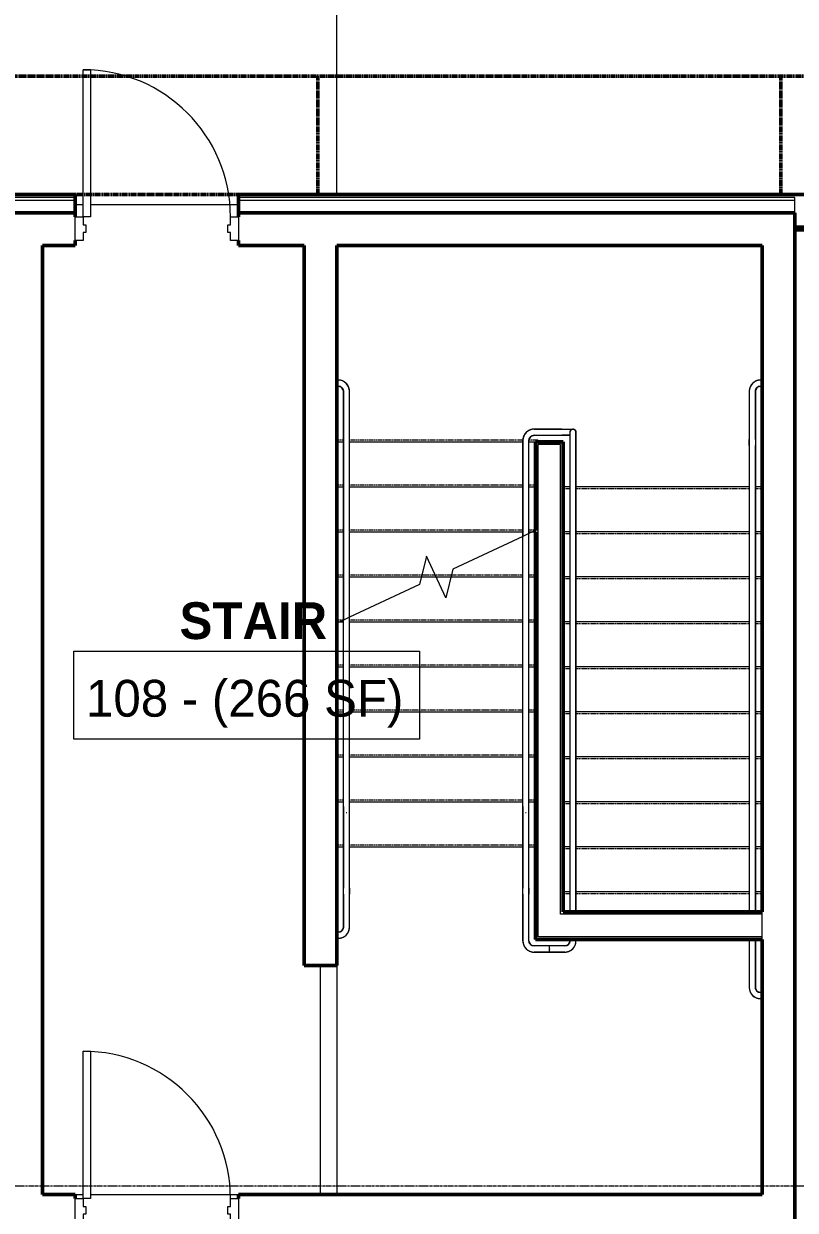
# Model space of a CAD drawing. Header units: inches. Extents: x -4235 to -464, y 9706 to 12463.
# Drawn here: x -2708.9 to -2520.2, y 11841.3 to 12131.4 of the extents above; entities that cross this region are included whole.
import ezdxf

# ---------------------------------------------------------------- set-up
doc = ezdxf.new("R2010")
doc.units = ezdxf.units.IN
doc.header["$MEASUREMENT"] = 0
for name, pattern in [('Dash 1_16_', [0.125, 0.0625, -0.0625]), ('Grid Line 1_2_', [0.875, 0.5, -0.125, 0.125, -0.125]), ('Overhead 1_16_', [0.101562, 0.0625, -0.039062])]:
    doc.linetypes.add(name, pattern=pattern)
for name, color, linetype, lineweight in [('0-1', 7, 'Continuous', 5), ('0-3', 250, 'Continuous', 9), ('A-AREA-IDEN', 2, 'Continuous', 9), ('A-DOOR-1', 250, 'Continuous', 9), ('A-DOOR-2', 130, 'Continuous', 20), ('A-DOOR-FRAM-1', 130, 'Continuous', 20), ('A-FLOR-2', 250, 'Continuous', 9), ('A-FLOR-4', 192, 'Continuous', 9), ('A-FLOR-HRAL-2', 250, 'Continuous', 9), ('A-WALL', 113, 'Continuous', 13), ('A-WALL-2', 7, 'Continuous', 50), ('A-WALL-3', 50, 'Continuous', 13), ('A-WALL-4', 250, 'Continuous', 9), ('A-WALL-5', 113, 'Continuous', 50), ('C-PROP-LINE-1', 91, 'Dash 1_16_', 50), ('I-WALL-1', 7, 'Continuous', 50), ('S-GRID-1', 1, 'Grid Line 1_2_', 9), ('S-STRS-3', 250, 'Continuous', 9), ('S-STRS-4', 250, 'Overhead 1_16_', 9), ('S-STRS-MBND-2', 250, 'Continuous', 9)]:
    doc.layers.add(name, color=color, linetype=linetype, lineweight=lineweight)
doc.styles.add('Century Gothic', font='ufonts.com_century-gothic.ttf', dxfattribs={"height": 9})
doc.styles.add('Century Gothic_B', font='GOTHICB.TTF', dxfattribs={"height": 9})

# ---------------------------------------------------------------- blocks, each defined once
blk = doc.blocks.new('CTR - 1st Phase - Common Walls_rvt-1-BACKGROUND - 1ST FLOOR')
at = {"layer": 'A-WALL-2'}
for p, q in [((-2520.32, 12081.69), (-2520.32, 11837.19)), ((-2515.95, 12081.69), (-2520.32, 12081.69))]:
    blk.add_line(p, q, dxfattribs=at)
blk = doc.blocks.new('HOLLOW METAL - STAIR DOOR 3-0 x 7-0-2453424-BACKGROUND - 1ST FLOOR')
at = {"layer": 'A-DOOR-1'}
blk.add_arc((18, -3.25), 36, 180, 270, dxfattribs=at)
at = {"layer": 'A-DOOR-2'}
for p, q in [((16.25, -3.25), (18, -3.25)), ((16.25, -39.25), (16.25, -3.25)), ((18, -3.25), (18, -39.25)), ((18, -39.25), (16.25, -39.25))]:
    blk.add_line(p, q, dxfattribs=at)
at = {"layer": 'A-DOOR-FRAM-1'}
for p, q in [((-20, 2.5), (-18, 2.5)), ((-20, -3.25), (-20, 2.5)), ((-18, 2.5), (-18, 0.5625)), ((-18, 0.5625), (-17.375, 0.5625)), ((-17.375, 0.5625), (-17.375, -1.3125)), ((17.375, 0.5625), (18, 0.5625)), ((17.375, -1.3125), (17.375, 0.5625)), ((18, 2.5), (20, 2.5)), ((18, 0.5625), (18, 2.5)), ((20, 2.5), (20, -3.25)), ((-18, -1.3125), (-18, -3.25)), ((-17.375, -1.3125), (-18, -1.3125)), ((18, -1.3125), (17.375, -1.3125)), ((18, -3.25), (18, -1.3125)), ((-18, -3.25), (-20, -3.25)), ((20, -3.25), (18, -3.25))]:
    blk.add_line(p, q, dxfattribs=at)
blk = doc.blocks.new('STOREFRONT DOOR B - ALUM_ STILE W_ GLASS INSET-2450804-BACKGROUND - 1ST FLOOR')
at = {"layer": 'A-DOOR-1'}
blk.add_arc((18, -3.25), 36, 180, 270, dxfattribs=at)
at = {"layer": 'A-DOOR-2'}
for p, q in [((16.25, -3.25), (18, -3.25)), ((16.25, -39.25), (16.25, -3.25)), ((18, -3.25), (18, -39.25)), ((18, -39.25), (16.25, -39.25))]:
    blk.add_line(p, q, dxfattribs=at)
at = {"layer": 'A-DOOR-FRAM-1'}
for p, q in [((-20, 2.5), (-18, 2.5)), ((-20, -3.25), (-20, 2.5)), ((-18, 2.5), (-18, 0.5625)), ((-18, 0.5625), (-17.375, 0.5625)), ((-17.375, 0.5625), (-17.375, -1.3125)), ((17.375, 0.5625), (18, 0.5625)), ((17.375, -1.3125), (17.375, 0.5625)), ((18, 2.5), (20, 2.5)), ((18, 0.5625), (18, 2.5)), ((20, 2.5), (20, -3.25)), ((-18, -1.3125), (-18, -3.25)), ((-17.375, -1.3125), (-18, -1.3125)), ((18, -1.3125), (17.375, -1.3125)), ((18, -3.25), (18, -1.3125)), ((-18, -3.25), (-20, -3.25)), ((20, -3.25), (18, -3.25))]:
    blk.add_line(p, q, dxfattribs=at)
blk = doc.blocks.new('Top Rail Type - Top Rail_Internal_-2421825-BACKGROUND - 1ST FLOOR')
at = {"layer": 'A-FLOR-HRAL-2'}
for p, q in [((-2630.7, 11940.03), (-2630.7, 11920.07)), ((-2629.2, 11920.07), (-2629.2, 11940.03)), ((-2630.03, 11938.61), (-2629.87, 11938.61)), ((-2630.7, 11918.62), (-2630.7, 11910.56)), ((-2629.2, 11910.56), (-2629.2, 11918.62)), ((-2631.95, 11909.31), (-2632.32, 11909.31)), ((-2632.32, 11907.81), (-2631.95, 11907.81))]:
    blk.add_line(p, q, dxfattribs=at)
at = {"layer": 'A-FLOR-HRAL-2', "flags": 128}
for points in [[(-2630.7, 11918.62), (-2630.7, 11918.73), (-2630.7, 11918.84), (-2630.7, 11918.95), (-2630.7, 11919.06), (-2630.7, 11919.17), (-2630.7, 11919.27), (-2630.7, 11919.38), (-2630.7, 11919.49), (-2630.7, 11919.59), (-2630.7, 11919.69), (-2630.7, 11919.79), (-2630.7, 11919.89), (-2630.7, 11919.99), (-2630.7, 11920.07)], [(-2629.2, 11920.07), (-2629.2, 11919.97), (-2629.2, 11919.88), (-2629.2, 11919.78), (-2629.2, 11919.68), (-2629.2, 11919.57), (-2629.2, 11919.47), (-2629.2, 11919.36), (-2629.2, 11919.26), (-2629.2, 11919.15), (-2629.2, 11919.04), (-2629.2, 11918.93), (-2629.2, 11918.82), (-2629.2, 11918.71), (-2629.2, 11918.62)], [(-2631.95, 11907.81), (-2631.84, 11907.82), (-2631.73, 11907.82), (-2631.62, 11907.83), (-2631.51, 11907.85), (-2631.4, 11907.87), (-2631.3, 11907.89), (-2631.19, 11907.92), (-2631.08, 11907.95), (-2630.98, 11907.99), (-2630.88, 11908.03), (-2630.78, 11908.08), (-2630.68, 11908.13), (-2630.58, 11908.18), (-2630.49, 11908.23), (-2630.4, 11908.29), (-2630.31, 11908.36), (-2630.22, 11908.43), (-2630.14, 11908.5), (-2630.05, 11908.57), (-2629.98, 11908.65), (-2629.9, 11908.73), (-2629.83, 11908.81), (-2629.76, 11908.9), (-2629.7, 11908.99), (-2629.63, 11909.08), (-2629.58, 11909.17), (-2629.52, 11909.27), (-2629.47, 11909.37), (-2629.43, 11909.47), (-2629.39, 11909.57), (-2629.35, 11909.67), (-2629.31, 11909.78), (-2629.28, 11909.88), (-2629.26, 11909.99), (-2629.24, 11910.1), (-2629.22, 11910.21), (-2629.21, 11910.32), (-2629.2, 11910.42), (-2629.2, 11910.53), (-2629.2, 11910.56)], [(-2630.7, 11910.56), (-2630.7, 11910.51), (-2630.7, 11910.46), (-2630.71, 11910.41), (-2630.71, 11910.37), (-2630.72, 11910.32), (-2630.73, 11910.27), (-2630.75, 11910.22), (-2630.76, 11910.17), (-2630.78, 11910.12), (-2630.8, 11910.08), (-2630.82, 11910.03), (-2630.84, 11909.99), (-2630.86, 11909.94), (-2630.89, 11909.9), (-2630.92, 11909.86), (-2630.95, 11909.82), (-2630.98, 11909.78), (-2631.01, 11909.74), (-2631.04, 11909.7), (-2631.08, 11909.67), (-2631.11, 11909.63), (-2631.15, 11909.6), (-2631.19, 11909.57), (-2631.23, 11909.54), (-2631.27, 11909.51), (-2631.32, 11909.49), (-2631.36, 11909.46), (-2631.4, 11909.44), (-2631.45, 11909.42), (-2631.5, 11909.4), (-2631.54, 11909.38), (-2631.59, 11909.37), (-2631.64, 11909.35), (-2631.69, 11909.34), (-2631.74, 11909.33), (-2631.79, 11909.33), (-2631.84, 11909.32), (-2631.89, 11909.32), (-2631.94, 11909.31), (-2631.95, 11909.31)]]:
    blk.add_lwpolyline(points, dxfattribs=at)
blk = doc.blocks.new('Top Rail Type - Top Rail_Internal_-V13-BACKGROUND - 1ST FLOOR')
at = {"layer": 'A-FLOR-HRAL-2'}
for p, q in [((-2629.2, 11986.31), (-2630.7, 11985.61)), ((-2630.7, 11919.67), (-2630.7, 11985.61)), ((-2629.2, 11919.67), (-2629.2, 11986.31)), ((-2630.7, 11918.62), (-2630.7, 11919.67)), ((-2630.7, 11910.56), (-2630.7, 11918.62)), ((-2629.2, 11918.62), (-2629.2, 11919.67)), ((-2629.2, 11910.56), (-2629.2, 11918.62)), ((-2632.32, 11909.31), (-2631.95, 11909.31)), ((-2632.32, 11907.81), (-2631.95, 11907.81))]:
    blk.add_line(p, q, dxfattribs=at)
for radius in [2.75, 1.25]:
    blk.add_arc((-2631.95, 11910.56), radius, 270, 360, dxfattribs=at)
blk = doc.blocks.new('Top Rail Type - Top Rail_Internal_-2421827-BACKGROUND - 1ST FLOOR')
at = {"layer": 'A-FLOR-HRAL-2'}
for p, q in [((-2586.82, 11940.03), (-2586.82, 11920.07)), ((-2585.32, 11920.07), (-2585.32, 11940.03)), ((-2586.15, 11938.61), (-2586, 11938.61)), ((-2586.82, 11918.62), (-2586.82, 11907.19)), ((-2585.32, 11907.19), (-2585.32, 11918.62)), ((-2580.32, 11905.94), (-2584.07, 11905.94)), ((-2584.07, 11904.44), (-2580.32, 11904.44)), ((-2580.32, 11905.28), (-2580.32, 11905.1))]:
    blk.add_line(p, q, dxfattribs=at)
at = {"layer": 'A-FLOR-HRAL-2', "flags": 128}
for points in [[(-2586.82, 11918.62), (-2586.82, 11918.73), (-2586.82, 11918.84), (-2586.82, 11918.95), (-2586.82, 11919.06), (-2586.82, 11919.17), (-2586.82, 11919.27), (-2586.82, 11919.38), (-2586.82, 11919.49), (-2586.82, 11919.59), (-2586.82, 11919.69), (-2586.82, 11919.79), (-2586.82, 11919.89), (-2586.82, 11919.99), (-2586.82, 11920.07)], [(-2585.32, 11920.07), (-2585.32, 11919.97), (-2585.32, 11919.88), (-2585.32, 11919.78), (-2585.32, 11919.68), (-2585.32, 11919.57), (-2585.32, 11919.47), (-2585.32, 11919.36), (-2585.32, 11919.26), (-2585.32, 11919.15), (-2585.32, 11919.04), (-2585.32, 11918.93), (-2585.32, 11918.82), (-2585.32, 11918.71), (-2585.32, 11918.62)], [(-2586.82, 11907.19), (-2586.82, 11907.08), (-2586.81, 11906.97), (-2586.8, 11906.86), (-2586.79, 11906.75), (-2586.77, 11906.64), (-2586.74, 11906.54), (-2586.72, 11906.43), (-2586.68, 11906.32), (-2586.65, 11906.22), (-2586.61, 11906.12), (-2586.56, 11906.02), (-2586.51, 11905.92), (-2586.46, 11905.82), (-2586.4, 11905.73), (-2586.34, 11905.64), (-2586.28, 11905.55), (-2586.21, 11905.46), (-2586.14, 11905.38), (-2586.07, 11905.29), (-2585.99, 11905.22), (-2585.91, 11905.14), (-2585.83, 11905.07), (-2585.74, 11905), (-2585.65, 11904.94), (-2585.56, 11904.88), (-2585.47, 11904.82), (-2585.37, 11904.76), (-2585.27, 11904.71), (-2585.17, 11904.67), (-2585.07, 11904.63), (-2584.97, 11904.59), (-2584.86, 11904.55), (-2584.76, 11904.53), (-2584.65, 11904.5), (-2584.54, 11904.48), (-2584.43, 11904.46), (-2584.32, 11904.45), (-2584.21, 11904.44), (-2584.1, 11904.44), (-2584.07, 11904.44)], [(-2584.07, 11905.94), (-2584.12, 11905.94), (-2584.17, 11905.94), (-2584.22, 11905.95), (-2584.27, 11905.96), (-2584.32, 11905.96), (-2584.37, 11905.98), (-2584.42, 11905.99), (-2584.47, 11906), (-2584.51, 11906.02), (-2584.56, 11906.04), (-2584.61, 11906.06), (-2584.65, 11906.08), (-2584.69, 11906.1), (-2584.74, 11906.13), (-2584.78, 11906.16), (-2584.82, 11906.19), (-2584.86, 11906.22), (-2584.9, 11906.25), (-2584.93, 11906.28), (-2584.97, 11906.32), (-2585, 11906.36), (-2585.04, 11906.39), (-2585.07, 11906.43), (-2585.1, 11906.47), (-2585.13, 11906.51), (-2585.15, 11906.56), (-2585.18, 11906.6), (-2585.2, 11906.64), (-2585.22, 11906.69), (-2585.24, 11906.74), (-2585.26, 11906.78), (-2585.27, 11906.83), (-2585.28, 11906.88), (-2585.3, 11906.93), (-2585.31, 11906.98), (-2585.31, 11907.03), (-2585.32, 11907.08), (-2585.32, 11907.13), (-2585.32, 11907.18), (-2585.32, 11907.19)]]:
    blk.add_lwpolyline(points, dxfattribs=at)
blk = doc.blocks.new('Top Rail Type - Top Rail_Internal_-V14-BACKGROUND - 1ST FLOOR')
at = {"layer": 'A-FLOR-HRAL-2'}
for p, q in [((-2585.32, 12006.77), (-2586.82, 12006.07)), ((-2586.82, 11919.67), (-2586.82, 12006.07)), ((-2585.32, 11919.67), (-2585.32, 12006.77)), ((-2586.82, 11918.62), (-2586.82, 11919.67)), ((-2586.82, 11907.19), (-2586.82, 11918.62)), ((-2585.32, 11918.62), (-2585.32, 11919.67)), ((-2585.32, 11907.19), (-2585.32, 11918.62)), ((-2580.32, 11905.94), (-2584.07, 11905.94)), ((-2580.32, 11904.44), (-2584.07, 11904.44)), ((-2580.32, 11905.19), (-2580.32, 11905.94)), ((-2580.32, 11904.44), (-2580.32, 11905.19))]:
    blk.add_line(p, q, dxfattribs=at)
for radius in [2.75, 1.25]:
    blk.add_arc((-2584.07, 11907.19), radius, 180, 270, dxfattribs=at)
blk = doc.blocks.new('Top Rail Type - Top Rail_Internal_-2365500-BACKGROUND - 1ST FLOOR')
at = {"layer": 'A-FLOR-HRAL-2'}
for p, q in [((-2631.95, 12044.31), (-2632.32, 12044.31)), ((-2632.32, 12042.81), (-2631.95, 12042.81)), ((-2630.7, 12041.56), (-2630.7, 12029.77)), ((-2629.2, 12029.77), (-2629.2, 12041.56)), ((-2630.7, 12029.1), (-2630.7, 11985.61)), ((-2629.2, 11986.31), (-2629.2, 12029.1))]:
    blk.add_line(p, q, dxfattribs=at)
at = {"layer": 'A-FLOR-HRAL-2', "flags": 128}
for points in [[(-2629.2, 12041.56), (-2629.2, 12041.67), (-2629.21, 12041.78), (-2629.22, 12041.89), (-2629.23, 12042), (-2629.25, 12042.11), (-2629.28, 12042.22), (-2629.31, 12042.32), (-2629.34, 12042.43), (-2629.38, 12042.53), (-2629.42, 12042.64), (-2629.46, 12042.74), (-2629.51, 12042.83), (-2629.56, 12042.93), (-2629.62, 12043.03), (-2629.68, 12043.12), (-2629.74, 12043.21), (-2629.81, 12043.29), (-2629.88, 12043.38), (-2629.96, 12043.46), (-2630.03, 12043.54), (-2630.11, 12043.61), (-2630.2, 12043.68), (-2630.28, 12043.75), (-2630.37, 12043.82), (-2630.46, 12043.88), (-2630.56, 12043.94), (-2630.65, 12043.99), (-2630.75, 12044.04), (-2630.85, 12044.09), (-2630.95, 12044.13), (-2631.06, 12044.17), (-2631.16, 12044.2), (-2631.27, 12044.23), (-2631.37, 12044.25), (-2631.48, 12044.27), (-2631.59, 12044.29), (-2631.7, 12044.3), (-2631.81, 12044.31), (-2631.92, 12044.31), (-2631.95, 12044.31)], [(-2631.95, 12042.81), (-2631.9, 12042.81), (-2631.85, 12042.81), (-2631.8, 12042.81), (-2631.75, 12042.8), (-2631.7, 12042.79), (-2631.65, 12042.78), (-2631.6, 12042.77), (-2631.56, 12042.75), (-2631.51, 12042.73), (-2631.46, 12042.72), (-2631.42, 12042.7), (-2631.37, 12042.67), (-2631.33, 12042.65), (-2631.28, 12042.62), (-2631.24, 12042.6), (-2631.2, 12042.57), (-2631.16, 12042.54), (-2631.12, 12042.5), (-2631.09, 12042.47), (-2631.05, 12042.44), (-2631.02, 12042.4), (-2630.99, 12042.36), (-2630.95, 12042.32), (-2630.92, 12042.28), (-2630.9, 12042.24), (-2630.87, 12042.2), (-2630.85, 12042.15), (-2630.82, 12042.11), (-2630.8, 12042.06), (-2630.78, 12042.02), (-2630.77, 12041.97), (-2630.75, 12041.92), (-2630.74, 12041.87), (-2630.73, 12041.83), (-2630.72, 12041.78), (-2630.71, 12041.73), (-2630.7, 12041.68), (-2630.7, 12041.63), (-2630.7, 12041.58), (-2630.7, 12041.56)], [(-2630.7, 12029.77), (-2630.7, 12029.72), (-2630.7, 12029.67), (-2630.7, 12029.62), (-2630.7, 12029.57), (-2630.7, 12029.52), (-2630.7, 12029.47), (-2630.7, 12029.42), (-2630.7, 12029.37), (-2630.7, 12029.33), (-2630.7, 12029.28), (-2630.7, 12029.23), (-2630.7, 12029.19), (-2630.7, 12029.14), (-2630.7, 12029.1), (-2630.7, 12029.1)], [(-2629.2, 12029.1), (-2629.2, 12029.14), (-2629.2, 12029.19), (-2629.2, 12029.23), (-2629.2, 12029.28), (-2629.2, 12029.32), (-2629.2, 12029.37), (-2629.2, 12029.42), (-2629.2, 12029.47), (-2629.2, 12029.52), (-2629.2, 12029.57), (-2629.2, 12029.61), (-2629.2, 12029.66), (-2629.2, 12029.71), (-2629.2, 12029.76), (-2629.2, 12029.77)]]:
    blk.add_lwpolyline(points, dxfattribs=at)
blk = doc.blocks.new('Top Rail Type - Top Rail_Internal_-V19-BACKGROUND - 1ST FLOOR')
at = {"layer": 'A-FLOR-HRAL-2'}
for p, q in [((-2631.95, 12044.31), (-2632.32, 12044.31)), ((-2631.95, 12042.81), (-2632.32, 12042.81)), ((-2630.7, 12029.77), (-2630.7, 12041.56)), ((-2629.2, 12029.77), (-2629.2, 12041.56)), ((-2630.7, 12028.7), (-2630.7, 12029.77)), ((-2629.2, 12028.7), (-2629.2, 12029.77)), ((-2630.7, 11985.61), (-2630.7, 12028.7)), ((-2629.2, 11986.31), (-2629.2, 12028.7))]:
    blk.add_line(p, q, dxfattribs=at)
for radius in [2.75, 1.25]:
    blk.add_arc((-2631.95, 12041.56), radius, 0, 90, dxfattribs=at)
blk = doc.blocks.new('Top Rail Type - Top Rail_Internal_-2385970-BACKGROUND - 1ST FLOOR')
at = {"layer": 'A-FLOR-HRAL-2'}
for p, q in [((-2577.32, 12032.31), (-2584.07, 12032.31)), ((-2586.82, 12029.56), (-2586.82, 12018.77)), ((-2585.32, 12018.77), (-2585.32, 12029.56)), ((-2584.07, 12030.81), (-2577.32, 12030.81)), ((-2575.32, 12030.98), (-2575.32, 11914.31)), ((-2573.82, 11914.31), (-2573.82, 12030.98)), ((-2586.82, 12018.1), (-2586.82, 12006.07)), ((-2585.32, 12006.77), (-2585.32, 12018.1)), ((-2575.32, 11907.56), (-2575.32, 11907.19)), ((-2573.82, 11907.19), (-2573.82, 11907.56)), ((-2576.57, 11905.94), (-2580.32, 11905.94)), ((-2580.32, 11905.1), (-2580.32, 11905.28)), ((-2580.32, 11904.44), (-2576.57, 11904.44))]:
    blk.add_line(p, q, dxfattribs=at)
at = {"layer": 'A-FLOR-HRAL-2', "flags": 128}
for points in [[(-2584.07, 12032.31), (-2584.18, 12032.31), (-2584.29, 12032.31), (-2584.4, 12032.29), (-2584.51, 12032.28), (-2584.62, 12032.26), (-2584.73, 12032.24), (-2584.83, 12032.21), (-2584.94, 12032.17), (-2585.04, 12032.14), (-2585.14, 12032.1), (-2585.25, 12032.05), (-2585.34, 12032), (-2585.44, 12031.95), (-2585.53, 12031.89), (-2585.63, 12031.83), (-2585.72, 12031.77), (-2585.8, 12031.7), (-2585.89, 12031.63), (-2585.97, 12031.56), (-2586.05, 12031.48), (-2586.12, 12031.4), (-2586.19, 12031.32), (-2586.26, 12031.23), (-2586.33, 12031.14), (-2586.39, 12031.05), (-2586.45, 12030.96), (-2586.5, 12030.86), (-2586.55, 12030.76), (-2586.59, 12030.66), (-2586.64, 12030.56), (-2586.67, 12030.46), (-2586.71, 12030.35), (-2586.74, 12030.25), (-2586.76, 12030.14), (-2586.78, 12030.03), (-2586.8, 12029.92), (-2586.81, 12029.81), (-2586.82, 12029.7), (-2586.82, 12029.59), (-2586.82, 12029.56)], [(-2577.32, 12032.31), (-2577.21, 12032.31), (-2577.1, 12032.31), (-2576.99, 12032.31), (-2576.89, 12032.31), (-2576.78, 12032.31), (-2576.67, 12032.31), (-2576.56, 12032.31), (-2576.46, 12032.31), (-2576.35, 12032.31), (-2576.25, 12032.31), (-2576.15, 12032.31), (-2576.05, 12032.31), (-2575.96, 12032.31), (-2575.86, 12032.31), (-2575.77, 12032.31), (-2575.68, 12032.31), (-2575.59, 12032.31), (-2575.51, 12032.31), (-2575.43, 12032.31), (-2575.35, 12032.31), (-2575.28, 12032.31), (-2575.2, 12032.31), (-2575.14, 12032.31), (-2575.07, 12032.31), (-2575.01, 12032.31), (-2574.95, 12032.31), (-2574.9, 12032.31), (-2574.85, 12032.31), (-2574.8, 12032.31), (-2574.76, 12032.31), (-2574.72, 12032.31), (-2574.69, 12032.31), (-2574.66, 12032.31), (-2574.63, 12032.31), (-2574.61, 12032.31), (-2574.6, 12032.31), (-2574.59, 12032.31), (-2574.58, 12032.31), (-2574.57, 12032.31)], [(-2574.54, 12032.31), (-2574.51, 12032.31), (-2574.48, 12032.31), (-2574.45, 12032.3), (-2574.42, 12032.3), (-2574.4, 12032.29), (-2574.37, 12032.29), (-2574.34, 12032.28), (-2574.31, 12032.27), (-2574.28, 12032.26), (-2574.25, 12032.24), (-2574.23, 12032.23), (-2574.2, 12032.22), (-2574.18, 12032.2), (-2574.15, 12032.18), (-2574.13, 12032.17), (-2574.1, 12032.15), (-2574.08, 12032.13), (-2574.06, 12032.11), (-2574.04, 12032.09), (-2574.02, 12032.06), (-2574, 12032.04), (-2573.98, 12032.02), (-2573.96, 12031.99), (-2573.94, 12031.97), (-2573.93, 12031.94), (-2573.91, 12031.92), (-2573.9, 12031.89), (-2573.89, 12031.86), (-2573.87, 12031.84), (-2573.86, 12031.81), (-2573.86, 12031.78), (-2573.85, 12031.75), (-2573.84, 12031.72), (-2573.83, 12031.69), (-2573.83, 12031.66), (-2573.83, 12031.63), (-2573.82, 12031.6), (-2573.82, 12031.57), (-2573.82, 12031.54), (-2573.83, 12031.51), (-2573.83, 12031.48), (-2573.83, 12031.45)], [(-2585.32, 12029.56), (-2585.32, 12029.61), (-2585.32, 12029.66), (-2585.31, 12029.71), (-2585.31, 12029.76), (-2585.3, 12029.81), (-2585.29, 12029.86), (-2585.28, 12029.91), (-2585.26, 12029.96), (-2585.24, 12030), (-2585.23, 12030.05), (-2585.2, 12030.1), (-2585.18, 12030.14), (-2585.16, 12030.19), (-2585.13, 12030.23), (-2585.11, 12030.27), (-2585.08, 12030.31), (-2585.05, 12030.35), (-2585.01, 12030.39), (-2584.98, 12030.43), (-2584.94, 12030.46), (-2584.91, 12030.5), (-2584.87, 12030.53), (-2584.83, 12030.56), (-2584.79, 12030.59), (-2584.75, 12030.62), (-2584.71, 12030.64), (-2584.66, 12030.67), (-2584.62, 12030.69), (-2584.57, 12030.71), (-2584.53, 12030.73), (-2584.48, 12030.75), (-2584.43, 12030.76), (-2584.38, 12030.78), (-2584.34, 12030.79), (-2584.29, 12030.8), (-2584.24, 12030.8), (-2584.19, 12030.81), (-2584.14, 12030.81), (-2584.09, 12030.81), (-2584.07, 12030.81)], [(-2575.33, 12030.81), (-2575.41, 12030.81), (-2575.49, 12030.81), (-2575.57, 12030.81), (-2575.66, 12030.81), (-2575.75, 12030.81), (-2575.84, 12030.81), (-2575.93, 12030.81), (-2576.03, 12030.81), (-2576.13, 12030.81), (-2576.23, 12030.81), (-2576.33, 12030.81), (-2576.43, 12030.81), (-2576.54, 12030.81), (-2576.64, 12030.81), (-2576.75, 12030.81), (-2576.86, 12030.81), (-2576.97, 12030.81), (-2577.07, 12030.81), (-2577.18, 12030.81), (-2577.29, 12030.81), (-2577.32, 12030.81)], [(-2575.32, 12031.56), (-2575.32, 12031.56), (-2575.32, 12031.56), (-2575.32, 12031.56), (-2575.32, 12031.55), (-2575.32, 12031.54), (-2575.32, 12031.53), (-2575.32, 12031.52), (-2575.32, 12031.5), (-2575.32, 12031.48), (-2575.32, 12031.47), (-2575.32, 12031.45), (-2575.32, 12031.42), (-2575.32, 12031.4), (-2575.32, 12031.37), (-2575.32, 12031.35), (-2575.32, 12031.32), (-2575.32, 12031.29), (-2575.32, 12031.25), (-2575.32, 12031.22), (-2575.32, 12031.19), (-2575.32, 12031.15), (-2575.32, 12031.11), (-2575.32, 12031.07), (-2575.32, 12031.03), (-2575.32, 12030.99), (-2575.32, 12030.98)], [(-2573.82, 12030.98), (-2573.82, 12031.02), (-2573.82, 12031.06), (-2573.82, 12031.1), (-2573.82, 12031.14), (-2573.82, 12031.18), (-2573.82, 12031.21), (-2573.82, 12031.25), (-2573.82, 12031.28), (-2573.82, 12031.31), (-2573.82, 12031.34), (-2573.82, 12031.37), (-2573.82, 12031.39), (-2573.82, 12031.42), (-2573.82, 12031.44), (-2573.82, 12031.46), (-2573.82, 12031.48), (-2573.82, 12031.5), (-2573.82, 12031.51), (-2573.82, 12031.53), (-2573.82, 12031.54), (-2573.82, 12031.55), (-2573.82, 12031.55), (-2573.82, 12031.56), (-2573.82, 12031.56), (-2573.82, 12031.56)], [(-2586.82, 12018.77), (-2586.82, 12018.72), (-2586.82, 12018.67), (-2586.82, 12018.62), (-2586.82, 12018.57), (-2586.82, 12018.52), (-2586.82, 12018.47), (-2586.82, 12018.42), (-2586.82, 12018.37), (-2586.82, 12018.33), (-2586.82, 12018.28), (-2586.82, 12018.23), (-2586.82, 12018.19), (-2586.82, 12018.14), (-2586.82, 12018.1), (-2586.82, 12018.1)], [(-2585.32, 12018.1), (-2585.32, 12018.14), (-2585.32, 12018.19), (-2585.32, 12018.23), (-2585.32, 12018.28), (-2585.32, 12018.32), (-2585.32, 12018.37), (-2585.32, 12018.42), (-2585.32, 12018.47), (-2585.32, 12018.52), (-2585.32, 12018.57), (-2585.32, 12018.61), (-2585.32, 12018.66), (-2585.32, 12018.71), (-2585.32, 12018.76), (-2585.32, 12018.77)], [(-2576.57, 11904.44), (-2576.46, 11904.44), (-2576.35, 11904.45), (-2576.24, 11904.46), (-2576.14, 11904.47), (-2576.03, 11904.49), (-2575.92, 11904.52), (-2575.81, 11904.55), (-2575.71, 11904.58), (-2575.6, 11904.62), (-2575.5, 11904.66), (-2575.4, 11904.7), (-2575.3, 11904.75), (-2575.21, 11904.8), (-2575.11, 11904.86), (-2575.02, 11904.92), (-2574.93, 11904.98), (-2574.84, 11905.05), (-2574.76, 11905.12), (-2574.68, 11905.2), (-2574.6, 11905.27), (-2574.53, 11905.35), (-2574.45, 11905.44), (-2574.39, 11905.52), (-2574.32, 11905.61), (-2574.26, 11905.7), (-2574.2, 11905.8), (-2574.15, 11905.89), (-2574.1, 11905.99), (-2574.05, 11906.09), (-2574.01, 11906.19), (-2573.97, 11906.3), (-2573.94, 11906.4), (-2573.91, 11906.51), (-2573.88, 11906.61), (-2573.86, 11906.72), (-2573.85, 11906.83), (-2573.84, 11906.94), (-2573.83, 11907.05), (-2573.82, 11907.16), (-2573.82, 11907.19)], [(-2575.32, 11907.19), (-2575.32, 11907.14), (-2575.33, 11907.09), (-2575.33, 11907.04), (-2575.34, 11906.99), (-2575.35, 11906.94), (-2575.36, 11906.89), (-2575.37, 11906.84), (-2575.39, 11906.8), (-2575.4, 11906.75), (-2575.42, 11906.7), (-2575.44, 11906.66), (-2575.46, 11906.61), (-2575.49, 11906.57), (-2575.51, 11906.53), (-2575.54, 11906.48), (-2575.57, 11906.44), (-2575.6, 11906.4), (-2575.63, 11906.37), (-2575.67, 11906.33), (-2575.7, 11906.29), (-2575.74, 11906.26), (-2575.78, 11906.23), (-2575.82, 11906.19), (-2575.86, 11906.17), (-2575.9, 11906.14), (-2575.94, 11906.11), (-2575.98, 11906.09), (-2576.03, 11906.06), (-2576.07, 11906.04), (-2576.12, 11906.02), (-2576.17, 11906.01), (-2576.22, 11905.99), (-2576.26, 11905.98), (-2576.31, 11905.97), (-2576.36, 11905.96), (-2576.41, 11905.95), (-2576.46, 11905.94), (-2576.51, 11905.94), (-2576.56, 11905.94), (-2576.57, 11905.94)]]:
    blk.add_lwpolyline(points, dxfattribs=at)
at = {"layer": 'A-FLOR-HRAL-2'}
for start, end in [(0, 180), (100.4044, 187.8749), (90, 98.5603), (83.3102, 90), (38.3841, 80.1747), (23.3099, 36.6713), (352.1256, 20.2427), (180, 186.1343), (353.8682, 0)]:
    blk.add_arc((-2574.57, 12031.56), 0.75, start, end, dxfattribs=at)
blk = doc.blocks.new('Top Rail Type - Top Rail_Internal_-V21-BACKGROUND - 1ST FLOOR')
at = {"layer": 'A-FLOR-HRAL-2'}
for p, q in [((-2584.07, 12032.31), (-2576.57, 12032.31)), ((-2576.57, 12032.31), (-2574.57, 12032.31)), ((-2586.82, 12018.77), (-2586.82, 12029.56)), ((-2585.32, 12018.77), (-2585.32, 12029.56)), ((-2584.07, 12030.81), (-2576.57, 12030.81)), ((-2576.57, 12030.81), (-2575.32, 12030.81)), ((-2575.32, 12030.81), (-2575.32, 12030.63)), ((-2575.32, 12030.63), (-2575.32, 11914.31)), ((-2573.82, 12031.56), (-2573.82, 12030.63)), ((-2573.82, 12030.63), (-2573.82, 11914.31)), ((-2586.82, 12017.7), (-2586.82, 12018.77)), ((-2586.82, 12006.07), (-2586.82, 12017.7)), ((-2585.32, 12017.7), (-2585.32, 12018.77)), ((-2585.32, 12006.77), (-2585.32, 12017.7)), ((-2575.32, 11907.56), (-2575.32, 11907.19)), ((-2573.82, 11907.56), (-2573.82, 11907.19)), ((-2580.32, 11904.44), (-2580.32, 11905.94)), ((-2576.57, 11905.94), (-2580.32, 11905.94)), ((-2576.57, 11904.44), (-2580.32, 11904.44))]:
    blk.add_line(p, q, dxfattribs=at)
for centre, radius, start, end in [((-2584.07, 12029.56), 2.75, 90, 180), ((-2584.07, 12029.56), 1.25, 90, 180), ((-2576.57, 11907.19), 1.25, 270, 0), ((-2576.57, 11907.19), 2.75, 270, 0)]:
    blk.add_arc(centre, radius, start, end, dxfattribs=at)
blk = doc.blocks.new('Top Rail Type - Top Rail_Internal_-2386287-BACKGROUND - 1ST FLOOR')
at = {"layer": 'A-FLOR-HRAL-2'}
for p, q in [((-2528.32, 12044.31), (-2528.7, 12044.31)), ((-2531.45, 12041.56), (-2531.45, 12029.77)), ((-2529.95, 12029.77), (-2529.95, 12041.56)), ((-2528.7, 12042.81), (-2528.32, 12042.81)), ((-2531.45, 12028.3), (-2531.45, 11914.31)), ((-2529.95, 11914.31), (-2529.95, 12028.3)), ((-2531.45, 11907.56), (-2531.45, 11895.81)), ((-2529.95, 11895.81), (-2529.95, 11907.56)), ((-2528.32, 11894.56), (-2528.7, 11894.56)), ((-2528.7, 11893.06), (-2528.32, 11893.06))]:
    blk.add_line(p, q, dxfattribs=at)
at = {"layer": 'A-FLOR-HRAL-2', "flags": 128}
for points in [[(-2528.7, 12044.31), (-2528.81, 12044.31), (-2528.92, 12044.31), (-2529.03, 12044.29), (-2529.14, 12044.28), (-2529.25, 12044.26), (-2529.35, 12044.24), (-2529.46, 12044.21), (-2529.56, 12044.17), (-2529.67, 12044.14), (-2529.77, 12044.1), (-2529.87, 12044.05), (-2529.97, 12044), (-2530.07, 12043.95), (-2530.16, 12043.89), (-2530.25, 12043.83), (-2530.34, 12043.77), (-2530.43, 12043.7), (-2530.51, 12043.63), (-2530.59, 12043.56), (-2530.67, 12043.48), (-2530.75, 12043.4), (-2530.82, 12043.32), (-2530.89, 12043.23), (-2530.95, 12043.14), (-2531.01, 12043.05), (-2531.07, 12042.96), (-2531.12, 12042.86), (-2531.17, 12042.76), (-2531.22, 12042.66), (-2531.26, 12042.56), (-2531.3, 12042.46), (-2531.33, 12042.35), (-2531.36, 12042.25), (-2531.39, 12042.14), (-2531.41, 12042.03), (-2531.43, 12041.92), (-2531.44, 12041.81), (-2531.45, 12041.7), (-2531.45, 12041.59), (-2531.45, 12041.56)], [(-2529.95, 12041.56), (-2529.95, 12041.61), (-2529.94, 12041.66), (-2529.94, 12041.71), (-2529.93, 12041.76), (-2529.92, 12041.81), (-2529.91, 12041.86), (-2529.9, 12041.91), (-2529.89, 12041.96), (-2529.87, 12042), (-2529.85, 12042.05), (-2529.83, 12042.1), (-2529.81, 12042.14), (-2529.78, 12042.19), (-2529.76, 12042.23), (-2529.73, 12042.27), (-2529.7, 12042.31), (-2529.67, 12042.35), (-2529.64, 12042.39), (-2529.6, 12042.43), (-2529.57, 12042.46), (-2529.53, 12042.5), (-2529.5, 12042.53), (-2529.46, 12042.56), (-2529.42, 12042.59), (-2529.37, 12042.62), (-2529.33, 12042.64), (-2529.29, 12042.67), (-2529.24, 12042.69), (-2529.2, 12042.71), (-2529.15, 12042.73), (-2529.1, 12042.75), (-2529.06, 12042.76), (-2529.01, 12042.78), (-2528.96, 12042.79), (-2528.91, 12042.8), (-2528.86, 12042.8), (-2528.81, 12042.81), (-2528.76, 12042.81), (-2528.71, 12042.81), (-2528.7, 12042.81)], [(-2531.45, 12028.3), (-2531.45, 12028.4), (-2531.45, 12028.49), (-2531.45, 12028.59), (-2531.45, 12028.69), (-2531.45, 12028.79), (-2531.45, 12028.9), (-2531.45, 12029), (-2531.45, 12029.11), (-2531.45, 12029.22), (-2531.45, 12029.33), (-2531.45, 12029.43), (-2531.45, 12029.54), (-2531.45, 12029.65), (-2531.45, 12029.76), (-2531.45, 12029.77)], [(-2529.95, 12029.77), (-2529.95, 12029.66), (-2529.95, 12029.55), (-2529.95, 12029.44), (-2529.95, 12029.33), (-2529.95, 12029.22), (-2529.95, 12029.11), (-2529.95, 12029.01), (-2529.95, 12028.9), (-2529.95, 12028.8), (-2529.95, 12028.69), (-2529.95, 12028.59), (-2529.95, 12028.5), (-2529.95, 12028.4), (-2529.95, 12028.3), (-2529.95, 12028.3)], [(-2531.45, 11895.81), (-2531.45, 11895.7), (-2531.44, 11895.59), (-2531.43, 11895.49), (-2531.41, 11895.38), (-2531.39, 11895.27), (-2531.37, 11895.16), (-2531.34, 11895.05), (-2531.31, 11894.95), (-2531.27, 11894.85), (-2531.23, 11894.74), (-2531.19, 11894.64), (-2531.14, 11894.54), (-2531.09, 11894.45), (-2531.03, 11894.35), (-2530.97, 11894.26), (-2530.9, 11894.17), (-2530.84, 11894.09), (-2530.77, 11894), (-2530.69, 11893.92), (-2530.61, 11893.84), (-2530.53, 11893.77), (-2530.45, 11893.69), (-2530.36, 11893.63), (-2530.28, 11893.56), (-2530.18, 11893.5), (-2530.09, 11893.44), (-2529.99, 11893.39), (-2529.9, 11893.34), (-2529.8, 11893.29), (-2529.7, 11893.25), (-2529.59, 11893.21), (-2529.49, 11893.18), (-2529.38, 11893.15), (-2529.27, 11893.13), (-2529.17, 11893.1), (-2529.06, 11893.09), (-2528.95, 11893.08), (-2528.84, 11893.07), (-2528.73, 11893.06), (-2528.7, 11893.06)], [(-2528.7, 11894.56), (-2528.75, 11894.57), (-2528.8, 11894.57), (-2528.85, 11894.57), (-2528.9, 11894.58), (-2528.95, 11894.59), (-2529, 11894.6), (-2529.04, 11894.61), (-2529.09, 11894.63), (-2529.14, 11894.64), (-2529.19, 11894.66), (-2529.23, 11894.68), (-2529.28, 11894.71), (-2529.32, 11894.73), (-2529.36, 11894.76), (-2529.4, 11894.78), (-2529.45, 11894.81), (-2529.48, 11894.84), (-2529.52, 11894.87), (-2529.56, 11894.91), (-2529.6, 11894.94), (-2529.63, 11894.98), (-2529.66, 11895.02), (-2529.69, 11895.06), (-2529.72, 11895.1), (-2529.75, 11895.14), (-2529.78, 11895.18), (-2529.8, 11895.23), (-2529.82, 11895.27), (-2529.84, 11895.32), (-2529.86, 11895.36), (-2529.88, 11895.41), (-2529.9, 11895.46), (-2529.91, 11895.5), (-2529.92, 11895.55), (-2529.93, 11895.6), (-2529.94, 11895.65), (-2529.94, 11895.7), (-2529.95, 11895.75), (-2529.95, 11895.8), (-2529.95, 11895.81)]]:
    blk.add_lwpolyline(points, dxfattribs=at)
blk = doc.blocks.new('Top Rail Type - Top Rail_Internal_-V22-BACKGROUND - 1ST FLOOR')
at = {"layer": 'A-FLOR-HRAL-2'}
for p, q in [((-2528.32, 12044.31), (-2528.7, 12044.31)), ((-2531.45, 12041.56), (-2531.45, 12029.77)), ((-2529.95, 12041.56), (-2529.95, 12029.77)), ((-2528.32, 12042.81), (-2528.7, 12042.81)), ((-2531.45, 12029.77), (-2531.45, 12028.7)), ((-2529.95, 12029.77), (-2529.95, 12028.7)), ((-2531.45, 12028.7), (-2531.45, 11914.31)), ((-2529.95, 12028.7), (-2529.95, 11914.31)), ((-2531.45, 11907.56), (-2531.45, 11895.81)), ((-2529.95, 11907.56), (-2529.95, 11895.81)), ((-2528.7, 11894.56), (-2528.32, 11894.56)), ((-2528.7, 11893.06), (-2528.32, 11893.06))]:
    blk.add_line(p, q, dxfattribs=at)
for centre, radius, start, end in [((-2528.7, 12041.56), 2.75, 90, 180), ((-2528.7, 12041.56), 1.25, 90, 180), ((-2528.7, 11895.81), 2.75, 180, 270), ((-2528.7, 11895.81), 1.25, 180, 270)]:
    blk.add_arc(centre, radius, start, end, dxfattribs=at)
blk = doc.blocks.new('CTR - 1st Phase -Stairs _ Elevators_rvt-1-BACKGROUND - 1ST FLOOR')
at = {"layer": 'A-FLOR-2'}
blk.add_line((-2632.32, 11901.19), (-2632.32, 11845.19), dxfattribs=at)
at = {"layer": 'A-WALL-2'}
for p, q in [((-2704.32, 12085.19), (-2712.32, 12085.19)), ((-2696.32, 12085.19), (-2704.32, 12085.19)), ((-2696.32, 12084.19), (-2696.32, 12085.19)), ((-2632.32, 12085.19), (-2656.32, 12085.19)), ((-2656.32, 12085.19), (-2656.32, 12084.19)), ((-2520.32, 12085.19), (-2632.32, 12085.19)), ((-2520.32, 12077.19), (-2520.32, 12085.19)), ((-2696.32, 12077.19), (-2696.32, 12078.44)), ((-2656.32, 12078.44), (-2656.32, 12077.19)), ((-2704.32, 11845.19), (-2704.32, 12077.19)), ((-2704.32, 12077.19), (-2696.32, 12077.19)), ((-2656.32, 12077.19), (-2640.32, 12077.19)), ((-2640.32, 12077.19), (-2640.32, 11901.19)), ((-2632.32, 12077.19), (-2528.32, 12077.19)), ((-2632.32, 11901.19), (-2632.32, 12077.19)), ((-2528.32, 12077.19), (-2528.32, 11914.31)), ((-2520.32, 11845.19), (-2520.32, 12077.19)), ((-2528.32, 11907.56), (-2528.32, 11845.19)), ((-2640.32, 11901.19), (-2632.32, 11901.19)), ((-2696.32, 11845.19), (-2704.32, 11845.19)), ((-2696.32, 11844.19), (-2696.32, 11845.19)), ((-2640.32, 11845.19), (-2656.32, 11845.19)), ((-2656.32, 11845.19), (-2656.32, 11844.19)), ((-2528.32, 11845.19), (-2640.32, 11845.19)), ((-2520.32, 11837.19), (-2520.32, 11845.19))]:
    blk.add_line(p, q, dxfattribs=at)
at = {"layer": 'A-WALL-3'}
for p, q in [((-2583.07, 11908.19), (-2583.07, 12028.56)), ((-2577.57, 12028.56), (-2583.07, 12028.56)), ((-2577.57, 11913.69), (-2577.57, 12028.56)), ((-2576.95, 11913.69), (-2577.57, 11913.69)), ((-2528.32, 11913.69), (-2576.95, 11913.69)), ((-2528.32, 11913.69), (-2528.32, 11914.31)), ((-2528.32, 11908.19), (-2528.32, 11913.69)), ((-2577.57, 11908.19), (-2583.07, 11908.19)), ((-2576.95, 11908.19), (-2577.57, 11908.19)), ((-2528.32, 11908.19), (-2576.95, 11908.19)), ((-2528.32, 11907.56), (-2528.32, 11908.19))]:
    blk.add_line(p, q, dxfattribs=at)
at = {"layer": 'A-WALL-4'}
for p, q in [((-2696.32, 11845.19), (-2694.32, 11845.19)), ((-2692.57, 11845.19), (-2656.32, 11845.19))]:
    blk.add_line(p, q, dxfattribs=at)
at = {"layer": 'I-WALL-1'}
for p, q in [((-2583.7, 12029.19), (-2583.7, 12007.53)), ((-2583.07, 12029.19), (-2583.7, 12029.19)), ((-2577.57, 12029.19), (-2583.07, 12029.19)), ((-2576.95, 12029.19), (-2577.57, 12029.19)), ((-2576.95, 11914.31), (-2576.95, 12029.19)), ((-2583.7, 12007.19), (-2583.7, 11907.56)), ((-2528.32, 11914.31), (-2576.95, 11914.31)), ((-2583.7, 11907.56), (-2583.07, 11907.56)), ((-2583.07, 11907.56), (-2576.95, 11907.56)), ((-2576.95, 11907.56), (-2528.32, 11907.56))]:
    blk.add_line(p, q, dxfattribs=at)
at = {"layer": 'S-STRS-3'}
for p, q in [((-2632.32, 12029.19), (-2630.69, 12029.19)), ((-2629.2, 12029.19), (-2586.82, 12029.19)), ((-2585.32, 12029.19), (-2583.7, 12029.19)), ((-2632.32, 12018.19), (-2630.7, 12018.19)), ((-2629.2, 12018.19), (-2586.82, 12018.19)), ((-2585.33, 12018.19), (-2583.7, 12018.19)), ((-2575.32, 12018.19), (-2576.95, 12018.19)), ((-2531.45, 12018.19), (-2573.82, 12018.19)), ((-2528.32, 12018.19), (-2529.95, 12018.19)), ((-2632.32, 12007.19), (-2630.7, 12007.19)), ((-2629.2, 12007.19), (-2586.82, 12007.19)), ((-2585.32, 12007.19), (-2584.42, 12007.19)), ((-2584.42, 12007.19), (-2583.7, 12007.19)), ((-2583.7, 12007.19), (-2583.7, 12007.53)), ((-2575.32, 12007.19), (-2576.95, 12007.19)), ((-2531.45, 12007.19), (-2573.82, 12007.19)), ((-2528.32, 12007.19), (-2529.95, 12007.19)), ((-2632.32, 11996.19), (-2630.7, 11996.19)), ((-2629.2, 11996.19), (-2611.63, 11996.19)), ((-2611.63, 11996.19), (-2608.01, 11996.19)), ((-2608.01, 11996.19), (-2604.4, 11996.19)), ((-2604.4, 11996.19), (-2586.82, 11996.19)), ((-2585.32, 11996.19), (-2583.7, 11996.19)), ((-2575.32, 11996.19), (-2576.95, 11996.19)), ((-2531.45, 11996.19), (-2573.82, 11996.19)), ((-2528.32, 11996.19), (-2529.95, 11996.19)), ((-2632.32, 11985.19), (-2631.6, 11985.19)), ((-2631.6, 11985.19), (-2630.7, 11985.19)), ((-2629.2, 11985.19), (-2586.82, 11985.19)), ((-2585.32, 11985.19), (-2583.7, 11985.19)), ((-2575.32, 11985.19), (-2576.95, 11985.19)), ((-2531.45, 11985.19), (-2573.82, 11985.19)), ((-2528.32, 11985.19), (-2529.95, 11985.19)), ((-2632.32, 11974.19), (-2630.7, 11974.19)), ((-2629.2, 11974.19), (-2586.82, 11974.19)), ((-2585.32, 11974.19), (-2583.7, 11974.19)), ((-2575.32, 11974.19), (-2576.95, 11974.19)), ((-2531.45, 11974.19), (-2573.82, 11974.19)), ((-2528.32, 11974.19), (-2529.95, 11974.19)), ((-2632.32, 11963.19), (-2630.7, 11963.19)), ((-2629.2, 11963.19), (-2586.82, 11963.19)), ((-2585.32, 11963.19), (-2583.7, 11963.19)), ((-2575.32, 11963.19), (-2576.95, 11963.19)), ((-2531.45, 11963.19), (-2573.82, 11963.19)), ((-2528.32, 11963.19), (-2529.95, 11963.19)), ((-2632.32, 11952.19), (-2630.7, 11952.19)), ((-2629.2, 11952.19), (-2586.82, 11952.19)), ((-2585.32, 11952.19), (-2583.7, 11952.19)), ((-2575.32, 11952.19), (-2576.95, 11952.19)), ((-2531.45, 11952.19), (-2573.82, 11952.19)), ((-2528.32, 11952.19), (-2529.95, 11952.19)), ((-2632.32, 11941.19), (-2630.7, 11941.19)), ((-2629.2, 11941.19), (-2586.82, 11941.19)), ((-2585.32, 11941.19), (-2583.7, 11941.19)), ((-2575.32, 11941.19), (-2576.95, 11941.19)), ((-2531.45, 11941.19), (-2573.82, 11941.19)), ((-2528.32, 11941.19), (-2529.95, 11941.19)), ((-2632.32, 11930.19), (-2630.7, 11930.19)), ((-2629.2, 11930.19), (-2586.82, 11930.19)), ((-2585.32, 11930.19), (-2583.7, 11930.19)), ((-2575.32, 11930.19), (-2576.95, 11930.19)), ((-2531.45, 11930.19), (-2573.82, 11930.19)), ((-2528.32, 11930.19), (-2529.95, 11930.19)), ((-2575.32, 11919.19), (-2576.95, 11919.19)), ((-2531.45, 11919.19), (-2573.82, 11919.19)), ((-2528.32, 11919.19), (-2529.95, 11919.19))]:
    blk.add_line(p, q, dxfattribs=at)
at = {"layer": 'S-STRS-4'}
for p, q in [((-2632.32, 12029.69), (-2630.7, 12029.69)), ((-2629.2, 12029.69), (-2586.8, 12029.69)), ((-2585.29, 12029.69), (-2583.07, 12029.69)), ((-2632.32, 12018.69), (-2630.7, 12018.69)), ((-2629.2, 12018.69), (-2586.82, 12018.69)), ((-2585.33, 12018.69), (-2583.7, 12018.69)), ((-2575.32, 12017.69), (-2576.95, 12017.69)), ((-2531.45, 12017.69), (-2573.82, 12017.69)), ((-2528.32, 12017.69), (-2529.95, 12017.69)), ((-2632.32, 12007.69), (-2630.7, 12007.69)), ((-2629.2, 12007.69), (-2586.82, 12007.69)), ((-2585.32, 12007.69), (-2583.7, 12007.69)), ((-2575.32, 12006.69), (-2576.95, 12006.69)), ((-2531.45, 12006.69), (-2573.82, 12006.69)), ((-2528.32, 12006.69), (-2529.95, 12006.69)), ((-2632.32, 11996.69), (-2630.7, 11996.69)), ((-2629.2, 11996.69), (-2611.51, 11996.69)), ((-2611.51, 11996.69), (-2608.24, 11996.69)), ((-2608.24, 11996.69), (-2604.27, 11996.69)), ((-2604.27, 11996.69), (-2586.82, 11996.69)), ((-2585.32, 11996.69), (-2583.7, 11996.69)), ((-2575.32, 11995.69), (-2576.95, 11995.69)), ((-2531.45, 11995.69), (-2573.82, 11995.69)), ((-2528.32, 11995.69), (-2529.95, 11995.69)), ((-2632.32, 11985.69), (-2630.7, 11985.69)), ((-2629.2, 11985.69), (-2586.82, 11985.69)), ((-2585.32, 11985.69), (-2583.7, 11985.69)), ((-2575.32, 11984.69), (-2576.95, 11984.69)), ((-2531.45, 11984.69), (-2573.82, 11984.69)), ((-2528.32, 11984.69), (-2529.95, 11984.69)), ((-2632.32, 11974.69), (-2630.7, 11974.69)), ((-2629.2, 11974.69), (-2586.82, 11974.69)), ((-2585.32, 11974.69), (-2583.7, 11974.69)), ((-2575.32, 11973.69), (-2576.95, 11973.69)), ((-2531.45, 11973.69), (-2573.82, 11973.69)), ((-2528.32, 11973.69), (-2529.95, 11973.69)), ((-2632.32, 11963.69), (-2630.7, 11963.69)), ((-2629.2, 11963.69), (-2586.82, 11963.69)), ((-2585.32, 11963.69), (-2583.7, 11963.69)), ((-2575.32, 11962.69), (-2576.95, 11962.69)), ((-2531.45, 11962.69), (-2573.82, 11962.69)), ((-2528.32, 11962.69), (-2529.95, 11962.69)), ((-2632.32, 11952.69), (-2630.7, 11952.69)), ((-2629.2, 11952.69), (-2586.82, 11952.69)), ((-2585.32, 11952.69), (-2583.7, 11952.69)), ((-2575.32, 11951.69), (-2576.95, 11951.69)), ((-2531.45, 11951.69), (-2573.82, 11951.69)), ((-2528.32, 11951.69), (-2529.95, 11951.69)), ((-2632.32, 11941.69), (-2630.7, 11941.69)), ((-2629.2, 11941.69), (-2586.82, 11941.69)), ((-2585.32, 11941.69), (-2583.7, 11941.69)), ((-2575.32, 11940.69), (-2576.95, 11940.69)), ((-2531.45, 11940.69), (-2573.82, 11940.69)), ((-2528.32, 11940.69), (-2529.95, 11940.69)), ((-2632.32, 11930.69), (-2630.7, 11930.69)), ((-2629.2, 11930.69), (-2586.82, 11930.69)), ((-2585.32, 11930.69), (-2583.7, 11930.69)), ((-2575.32, 11929.69), (-2576.95, 11929.69)), ((-2531.45, 11929.69), (-2573.82, 11929.69)), ((-2528.32, 11929.69), (-2529.95, 11929.69)), ((-2575.32, 11918.69), (-2576.95, 11918.69)), ((-2531.45, 11918.69), (-2573.82, 11918.69)), ((-2528.32, 11918.69), (-2529.95, 11918.69))]:
    blk.add_line(p, q, dxfattribs=at)
at = {"layer": 'S-STRS-MBND-2'}
for p, q in [((-2586.82, 12006.07), (-2603.93, 11998.09)), ((-2583.7, 12007.53), (-2585.32, 12006.77)), ((-2610.39, 12001.29), (-2612.09, 11994.29)), ((-2605.63, 11991.09), (-2610.39, 12001.29)), ((-2603.93, 11998.09), (-2605.63, 11991.09)), ((-2612.09, 11994.29), (-2629.2, 11986.31)), ((-2630.7, 11985.61), (-2632.32, 11984.85))]:
    blk.add_line(p, q, dxfattribs=at)
at = {"layer": '0-3', "rotation": 180}
for name, p in [('STOREFRONT DOOR B - ALUM_ STILE W_ GLASS INSET-2450804-BACKGROUND - 1ST FLOOR', (-2676.32, 12080.94)), ('HOLLOW METAL - STAIR DOOR 3-0 x 7-0-2453424-BACKGROUND - 1ST FLOOR', (-2676.32, 11840.94))]:
    blk.add_blockref(name, p, dxfattribs=at)
at = {"layer": '0-3'}
for name in ['Top Rail Type - Top Rail_Internal_-2365500-BACKGROUND - 1ST FLOOR', 'Top Rail Type - Top Rail_Internal_-V19-BACKGROUND - 1ST FLOOR', 'Top Rail Type - Top Rail_Internal_-2386287-BACKGROUND - 1ST FLOOR', 'Top Rail Type - Top Rail_Internal_-V22-BACKGROUND - 1ST FLOOR', 'Top Rail Type - Top Rail_Internal_-2385970-BACKGROUND - 1ST FLOOR', 'Top Rail Type - Top Rail_Internal_-V21-BACKGROUND - 1ST FLOOR', 'Top Rail Type - Top Rail_Internal_-V14-BACKGROUND - 1ST FLOOR', 'Top Rail Type - Top Rail_Internal_-V13-BACKGROUND - 1ST FLOOR', 'Top Rail Type - Top Rail_Internal_-2421825-BACKGROUND - 1ST FLOOR', 'Top Rail Type - Top Rail_Internal_-2421827-BACKGROUND - 1ST FLOOR']:
    blk.add_blockref(name, (0, 0), dxfattribs=at)
blk = doc.blocks.new('Family - ___-2835860-BACKGROUND - 1ST FLOOR')
at = {"layer": 'C-PROP-LINE-1'}
for p, q in [((-2636.92, 12118.59), (-3860.72, 12118.59)), ((-2636.92, 12118.59), (-2636.92, 12089.69)), ((-2523.72, 12089.69), (-2523.72, 12118.59)), ((-2067.92, 12118.59), (-2523.72, 12118.59)), ((-2636.92, 12089.69), (-2523.72, 12089.69))]:
    blk.add_line(p, q, dxfattribs=at)
blk = doc.blocks.new('Family - ___-2835903-BACKGROUND - 1ST FLOOR')
at = {"layer": 'C-PROP-LINE-1'}
blk.add_line((-2096.82, 12089.69), (-3831.82, 12089.69), dxfattribs=at)
blk = doc.blocks.new('Family - ___-2835932-BACKGROUND - 1ST FLOOR')
at = {"layer": 'C-PROP-LINE-1'}
blk.add_line((-2067.92, 12118.59), (-3860.72, 12118.59), dxfattribs=at)

msp = doc.modelspace()

# ---------------------------------------------------------------- linework, layer by layer
at = {"layer": 'A-AREA-IDEN', "flags": 128}
msp.add_lwpolyline([(-2696.63, 11978.01), (-2612.13, 11978.01), (-2612.13, 11956.52), (-2696.63, 11956.52)], close=True, dxfattribs=at)
at = {"layer": 'A-FLOR-4'}
for p, q in [((-2632.32, 12089.69), (-2632.32, 12159.19)), ((-2694.32, 12087.19), (-2696.32, 12087.19)), ((-2656.32, 12087.19), (-2692.57, 12087.19)), ((-2636.32, 11845.19), (-2636.32, 11901.19))]:
    msp.add_line(p, q, dxfattribs=at)
at = {"layer": 'A-WALL'}
for p, q in [((-2696.32, 12088.94), (-2712.32, 12088.94)), ((-2696.32, 12088.19), (-2712.32, 12088.19)), ((-2520.32, 12088.94), (-2656.32, 12088.94)), ((-2520.32, 12088.19), (-2656.32, 12088.19)), ((-2520.32, 12088.94), (-2520.32, 12088.94)), ((-2520.32, 12085.19), (-2520.32, 12088.94)), ((-2520.32, 12081.69), (-2484.76, 12081.69))]:
    msp.add_line(p, q, dxfattribs=at)
at = {"layer": 'A-WALL-5'}
for p, q in [((-2696.32, 12089.69), (-2712.32, 12089.69)), ((-2696.32, 12085.19), (-2696.32, 12089.69)), ((-2520.32, 12089.69), (-2656.32, 12089.69)), ((-2656.32, 12089.69), (-2656.32, 12085.19)), ((-2484.14, 12089.69), (-2520.32, 12089.69)), ((-2712.32, 12085.19), (-2696.32, 12085.19)), ((-2656.32, 12085.19), (-2520.32, 12085.19)), ((-2520.32, 12085.19), (-2520.32, 12081.06)), ((-2520.32, 12081.06), (-2484.14, 12081.06))]:
    msp.add_line(p, q, dxfattribs=at)
at = {"layer": 'S-GRID-1'}
msp.add_line((-464.45, 11847.19), (-4185.7, 11847.19), dxfattribs=at)

# ---------------------------------------------------------------- block references
at = {"layer": '0-1'}
for name in ['CTR - 1st Phase -Stairs _ Elevators_rvt-1-BACKGROUND - 1ST FLOOR', 'CTR - 1st Phase - Common Walls_rvt-1-BACKGROUND - 1ST FLOOR']:
    msp.add_blockref(name, (0, 0), dxfattribs=at)
at = {"layer": 'C-PROP-LINE-1'}
for name in ['Family - ___-2835860-BACKGROUND - 1ST FLOOR', 'Family - ___-2835932-BACKGROUND - 1ST FLOOR', 'Family - ___-2835903-BACKGROUND - 1ST FLOOR']:
    msp.add_blockref(name, (0, 0), dxfattribs=at)

# ---------------------------------------------------------------- texts
at = {"layer": 'A-AREA-IDEN', "char_height": 9, "attachment_point": 1}
for s, insert, width, style in [('STAIR', (-2670.77, 11989.98), 39.39, 'Century Gothic_B'), ('108 - (266 SF)', (-2693.63, 11971.01), 94.839, 'Century Gothic')]:
    msp.add_mtext(s, dxfattribs=dict(at, insert=insert, width=width, style=style))

doc.saveas('drawing.dxf')
